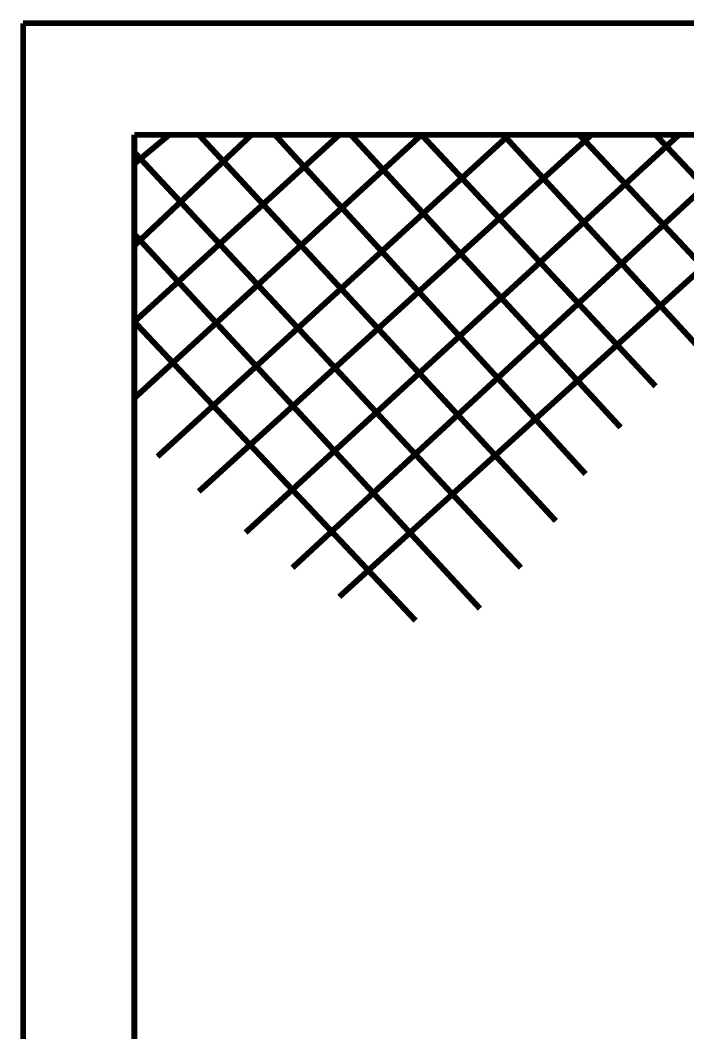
# Model space of a CAD drawing. Header units: metres. Extents: x 3290 to 4536, y 1562 to 1983.
# Drawn here: x 4025.891 to 4028.509, y 1701.086 to 1705.056 of the extents above; entities that cross this region are included whole.
import ezdxf

# ---------------------------------------------------------------- set-up
doc = ezdxf.new("R2010")
doc.units = ezdxf.units.M
doc.layers.add('C00-00-00-BLACK', color=7, linetype='Continuous')

msp = doc.modelspace()

# ---------------------------------------------------------------- linework, layer by layer
at = {"layer": 'C00-00-00-BLACK', "const_width": 0.0229}
for points in [[(4034.9055, 1705.045), (4025.9029, 1705.045)], [(4025.9029, 1700.7292), (4025.9029, 1705.045)], [(4026.3387, 1682.9842), (4026.3387, 1704.6074)], [(4034.4705, 1704.6074), (4026.3387, 1704.6074)], [(4026.3387, 1704.4937), (4026.4761, 1704.6074)], [(4026.3387, 1704.1725), (4026.7984, 1704.6074)], [(4026.3387, 1703.8741), (4027.1425, 1704.6074)], [(4026.3387, 1703.5746), (4027.465, 1704.6074)], [(4026.4298, 1703.3455), (4027.8089, 1704.6074)], [(4027.9917, 1703.0932), (4026.5916, 1704.6074)], [(4026.5916, 1703.2085), (4028.1314, 1704.6074)], [(4026.7752, 1703.0477), (4028.4747, 1704.6074)], [(4028.1083, 1703.2773), (4026.8903, 1704.6074)], [(4026.9589, 1702.9096), (4028.7954, 1704.6074)], [(4027.1425, 1702.7958), (4029.1411, 1704.6074)], [(4028.2456, 1703.4598), (4027.1879, 1704.6074)], [(4028.3828, 1703.6212), (4027.465, 1704.6074)], [(4028.5664, 1703.7582), (4027.7857, 1704.6074)], [(4028.7269, 1703.9201), (4028.0836, 1704.6074)], [(4028.7269, 1704.2413), (4028.3828, 1704.6074)], [(4027.8545, 1702.9096), (4026.3387, 1704.5392)], [(4027.6941, 1702.7493), (4026.3387, 1704.218)], [(4027.4418, 1702.7022), (4026.3387, 1703.8741)]]:
    msp.add_lwpolyline(points, dxfattribs=at)

doc.saveas('drawing.dxf')
